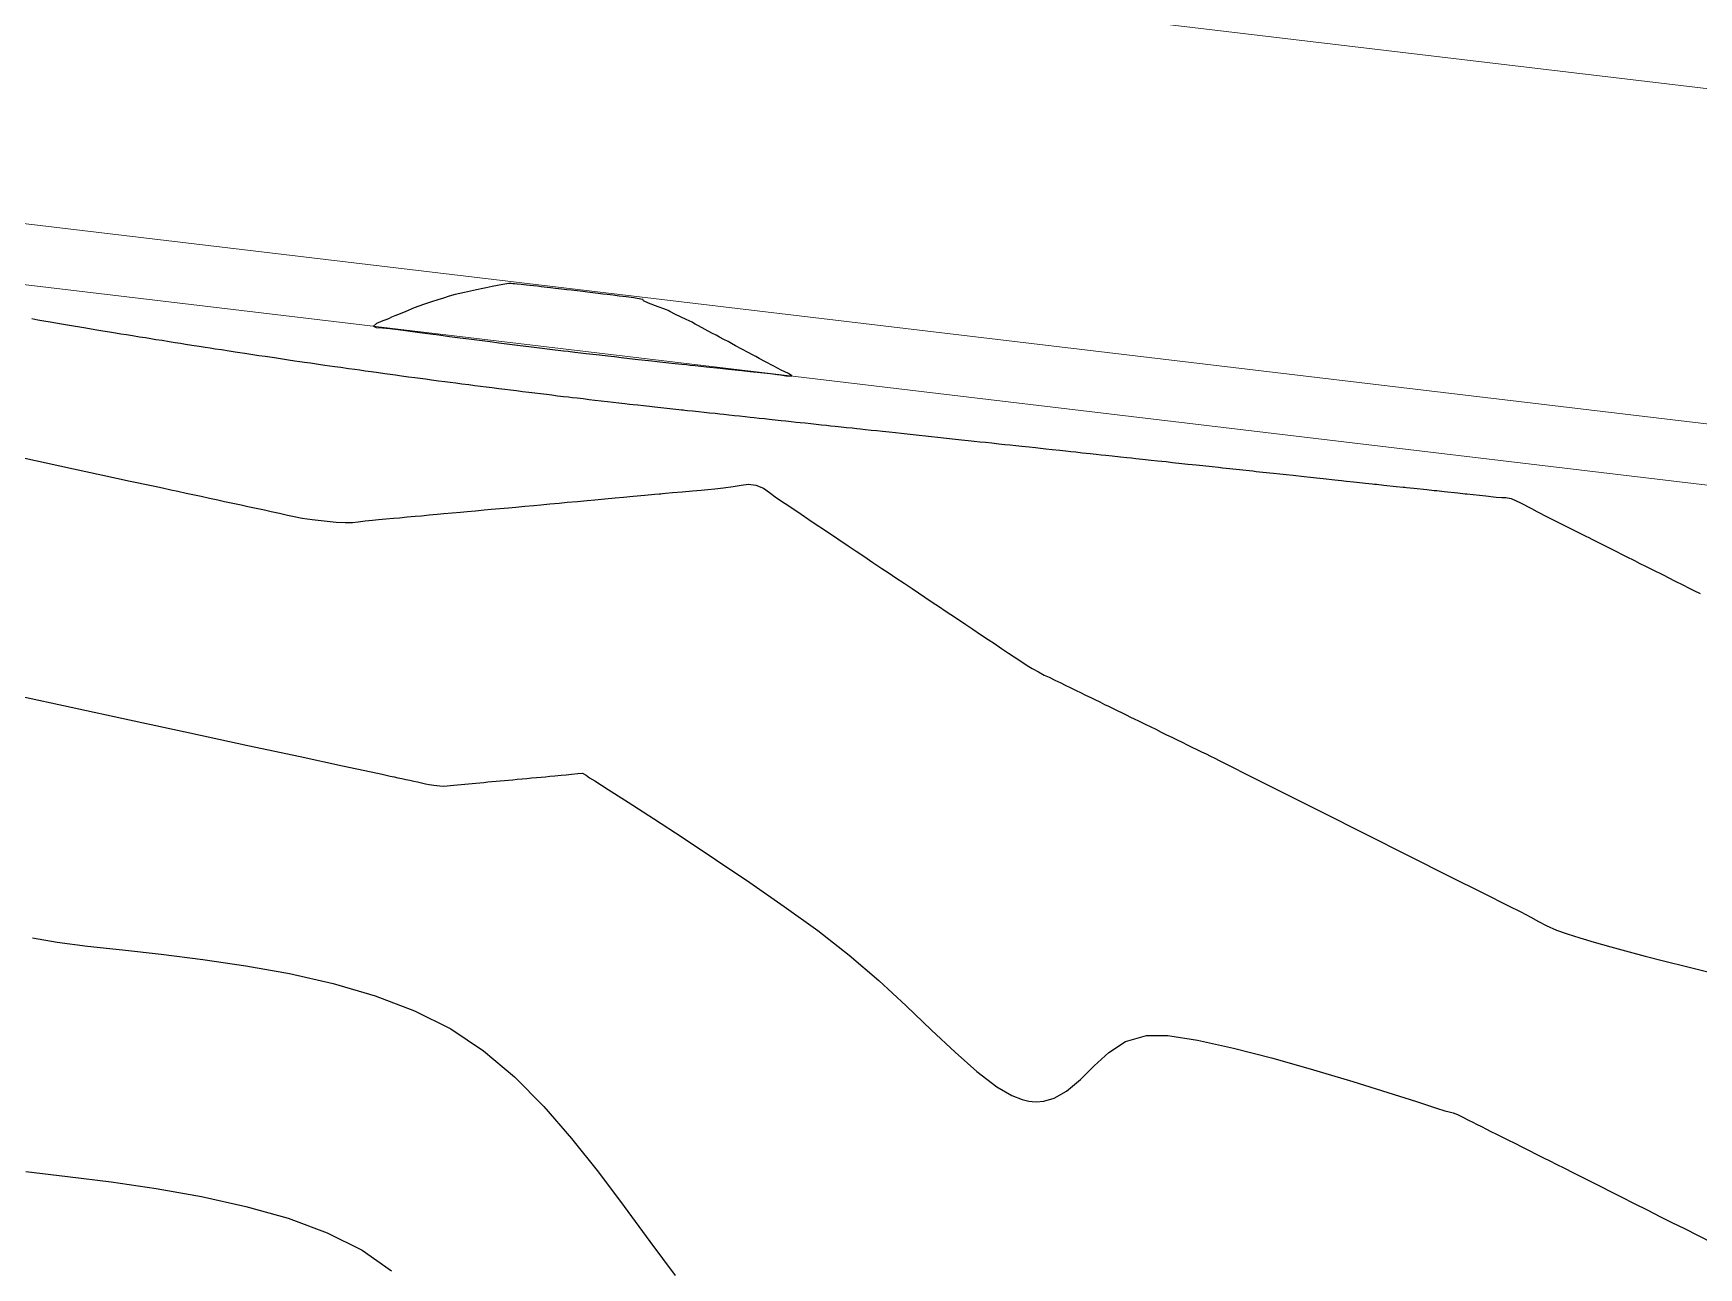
# Model space of a CAD drawing. Header units: millimetres. Extents: x 340454 to 342791, y 6993867 to 6995092.
# Drawn here: x 341391.1 to 341446.2, y 6994472.5 to 6994513.3 of the extents above; entities that cross this region are included whole.
import ezdxf

# ---------------------------------------------------------------- set-up
doc = ezdxf.new("R2010")
doc.units = ezdxf.units.MM
doc.header["$LTSCALE"] = 10
for name, color, linetype in [('T-HM-CURVA_INTERMEDIARIA', 45, 'Continuous'), ('T-HM-CURVA_MESTRA', 20, 'Continuous'), ('URB-Calçadas', 2, 'Continuous'), ('URB-Quadras', 3, 'Continuous')]:
    doc.layers.add(name, color=color, linetype=linetype)

msp = doc.modelspace()

# ---------------------------------------------------------------- linework, layer by layer
at = {"layer": 'T-HM-CURVA_INTERMEDIARIA', "color": 45, "linetype": 'Continuous', "lineweight": -3, "elevation": 709, "flags": 128}
msp.add_lwpolyline([(341415.828, 6994501.98), (341415.829, 6994501.98), (341415.829, 6994501.98), (341415.83, 6994501.98), (341416.011, 6994501.941), (341416.203, 6994501.94), (341416.09, 6994502.022), (341415.846, 6994502.131), (341415.606, 6994502.26), (341415.311, 6994502.419), (341415.125, 6994502.518), (341415.012, 6994502.579), (341414.9, 6994502.639), (341414.759, 6994502.715), (341414.546, 6994502.829), (341414.342, 6994502.939), (341414.203, 6994503.013), (341414.092, 6994503.073), (341413.953, 6994503.147), (341413.813, 6994503.223), (341413.701, 6994503.283), (341413.559, 6994503.359), (341413.342, 6994503.476), (341413.118, 6994503.596), (341413.007, 6994503.656), (341412.954, 6994503.684), (341412.902, 6994503.712), (341412.707, 6994503.807), (341412.359, 6994503.976), (341412.164, 6994504.072), (341412.108, 6994504.099), (341412.056, 6994504.124), (341411.965, 6994504.159), (341411.786, 6994504.228), (341411.465, 6994504.351), (341411.292, 6994504.418), (341411.272, 6994504.471), (341411.214, 6994504.482), (341411.155, 6994504.492), (341411.093, 6994504.501), (341410.973, 6994504.517), (341410.722, 6994504.55), (341410.49, 6994504.58), (341410.296, 6994504.605), (341410.101, 6994504.629), (341409.948, 6994504.648), (341409.802, 6994504.665), (341409.622, 6994504.687), (341409.445, 6994504.709), (341409.296, 6994504.727), (341409.109, 6994504.749), (341408.919, 6994504.772), (341408.764, 6994504.79), (341408.587, 6994504.811), (341408.384, 6994504.834), (341408.217, 6994504.854), (341408.116, 6994504.866), (341408.012, 6994504.877), (341407.908, 6994504.889), (341407.787, 6994504.903), (341407.656, 6994504.917), (341407.542, 6994504.93), (341407.428, 6994504.942), (341407.252, 6994504.961), (341407.121, 6994504.975), (341407.036, 6994504.984), (341406.976, 6994504.989), (341406.919, 6994504.993), (341406.849, 6994504.997), (341406.65, 6994504.96), (341406.298, 6994504.894), (341406.1, 6994504.856), (341406.04, 6994504.843), (341405.98, 6994504.83), (341405.772, 6994504.786), (341405.375, 6994504.701), (341405.066, 6994504.631), (341404.874, 6994504.574), (341404.683, 6994504.512), (341404.5, 6994504.458), (341404.283, 6994504.393), (341404.021, 6994504.306), (341403.718, 6994504.19), (341403.438, 6994504.075), (341403.25, 6994503.997), (341403.075, 6994503.927), (341402.963, 6994503.881), (341402.886, 6994503.844), (341402.81, 6994503.806), (341402.676, 6994503.761), (341402.466, 6994503.678), (341402.364, 6994503.588), (341402.458, 6994503.539), (341402.666, 6994503.528), (341402.914, 6994503.512), (341403.181, 6994503.475), (341403.503, 6994503.431), (341403.898, 6994503.378), (341404.251, 6994503.331), (341404.531, 6994503.294), (341404.885, 6994503.247), (341405.238, 6994503.201), (341405.519, 6994503.165), (341405.873, 6994503.119), (341406.226, 6994503.074), (341406.508, 6994503.038), (341406.862, 6994502.994), (341407.22, 6994502.949), (341407.505, 6994502.914), (341407.853, 6994502.871), (341408.289, 6994502.818), (341408.654, 6994502.774), (341408.81, 6994502.756), (341408.87, 6994502.749), (341409.027, 6994502.73), (341409.398, 6994502.686), (341409.84, 6994502.635), (341410.115, 6994502.603), (341410.334, 6994502.578), (341410.554, 6994502.552), (341410.836, 6994502.521), (341411.122, 6994502.488), (341411.352, 6994502.463), (341411.572, 6994502.438), (341411.833, 6994502.409), (341412.234, 6994502.366), (341412.57, 6994502.329), (341412.722, 6994502.313), (341412.783, 6994502.306), (341412.844, 6994502.3), (341413.011, 6994502.282), (341413.384, 6994502.242), (341413.83, 6994502.194), (341414.108, 6994502.164), (341414.327, 6994502.141), (341414.547, 6994502.117), (341414.828, 6994502.087), (341415.171, 6994502.05), (341415.494, 6994502.016), (341415.733, 6994501.99), (341415.827, 6994501.98), (341415.828, 6994501.98)], close=True, dxfattribs=at)
at = {"layer": 'T-HM-CURVA_INTERMEDIARIA', "color": 45, "linetype": 'Continuous', "lineweight": -3, "flags": 128}
for points, elevation in [([(341391.075, 6994503.834), (341391.274, 6994503.8), (341391.467, 6994503.767), (341391.674, 6994503.731), (341391.863, 6994503.698), (341392.055, 6994503.666), (341392.247, 6994503.633), (341392.443, 6994503.6), (341392.659, 6994503.563), (341392.851, 6994503.531), (341393.036, 6994503.5), (341393.222, 6994503.469), (341393.42, 6994503.436), (341393.644, 6994503.399), (341393.838, 6994503.367), (341394.018, 6994503.337), (341394.198, 6994503.308), (341394.398, 6994503.275), (341394.63, 6994503.237), (341394.826, 6994503.205), (341395.001, 6994503.177), (341395.175, 6994503.149), (341395.377, 6994503.117), (341395.616, 6994503.079), (341395.814, 6994503.047), (341395.984, 6994503.02), (341396.153, 6994502.994), (341396.356, 6994502.962), (341396.603, 6994502.923), (341396.803, 6994502.892), (341396.967, 6994502.866), (341397.132, 6994502.841), (341397.337, 6994502.809), (341397.592, 6994502.77), (341397.792, 6994502.739), (341397.952, 6994502.715), (341398.112, 6994502.691), (341398.318, 6994502.66), (341398.58, 6994502.62), (341398.781, 6994502.59), (341398.936, 6994502.567), (341399.092, 6994502.544), (341399.296, 6994502.513), (341399.563, 6994502.474), (341399.77, 6994502.443), (341399.93, 6994502.42), (341400.089, 6994502.397), (341400.291, 6994502.368), (341400.552, 6994502.33), (341400.76, 6994502.3), (341400.925, 6994502.276), (341401.09, 6994502.253), (341401.293, 6994502.224), (341401.545, 6994502.188), (341401.751, 6994502.159), (341401.921, 6994502.136), (341402.091, 6994502.112), (341402.292, 6994502.084), (341402.537, 6994502.05), (341402.741, 6994502.022), (341402.917, 6994501.998), (341403.092, 6994501.974), (341403.291, 6994501.947), (341403.53, 6994501.915), (341403.732, 6994501.887), (341403.913, 6994501.863), (341404.093, 6994501.839), (341404.291, 6994501.813), (341404.523, 6994501.782), (341404.724, 6994501.756), (341404.909, 6994501.731), (341405.094, 6994501.708), (341405.291, 6994501.682), (341405.516, 6994501.653), (341405.716, 6994501.627), (341405.906, 6994501.603), (341406.096, 6994501.579), (341406.291, 6994501.554), (341406.51, 6994501.526), (341406.708, 6994501.501), (341406.903, 6994501.477), (341407.098, 6994501.453), (341407.293, 6994501.429), (341407.506, 6994501.403), (341407.7, 6994501.379), (341407.893, 6994501.355), (341408.085, 6994501.332), (341408.265, 6994501.311), (341408.458, 6994501.287), (341408.656, 6994501.263), (341408.816, 6994501.245), (341408.943, 6994501.23), (341409.102, 6994501.211), (341409.3, 6994501.188), (341409.496, 6994501.165), (341409.686, 6994501.142), (341409.896, 6994501.118), (341410.105, 6994501.094), (341410.295, 6994501.073), (341410.487, 6994501.051), (341410.68, 6994501.029), (341410.833, 6994501.011), (341410.955, 6994500.998), (341411.109, 6994500.981), (341411.301, 6994500.959), (341411.492, 6994500.938), (341411.674, 6994500.918), (341411.869, 6994500.897), (341412.064, 6994500.876), (341412.265, 6994500.854), (341412.461, 6994500.832), (341412.558, 6994500.822), (341412.613, 6994500.816), (341412.668, 6994500.81), (341412.747, 6994500.802), (341412.915, 6994500.784), (341413.117, 6994500.762), (341413.301, 6994500.742), (341413.475, 6994500.724), (341413.662, 6994500.704), (341413.826, 6994500.686), (341413.956, 6994500.672), (341414.121, 6994500.654), (341414.304, 6994500.635), (341414.471, 6994500.617), (341414.657, 6994500.597), (341414.824, 6994500.579), (341414.957, 6994500.565), (341415.124, 6994500.547), (341415.301, 6994500.528), (341415.457, 6994500.511), (341415.651, 6994500.49), (341415.847, 6994500.469), (341416.006, 6994500.452), (341416.183, 6994500.433), (341416.348, 6994500.416), (341416.48, 6994500.402), (341416.645, 6994500.384), (341416.833, 6994500.364), (341417.005, 6994500.345), (341417.189, 6994500.326), (341417.35, 6994500.308), (341417.478, 6994500.295), (341417.64, 6994500.277), (341417.83, 6994500.257), (341418.01, 6994500.238), (341418.196, 6994500.218), (341418.353, 6994500.201), (341418.477, 6994500.187), (341418.634, 6994500.171), (341418.826, 6994500.15), (341419.015, 6994500.13), (341419.204, 6994500.11), (341419.416, 6994500.087), (341419.628, 6994500.064), (341419.823, 6994500.043), (341420.022, 6994500.022), (341420.212, 6994500.001), (341420.418, 6994499.979), (341420.623, 6994499.958), (341420.82, 6994499.936), (341421.029, 6994499.914), (341421.222, 6994499.893), (341421.42, 6994499.872), (341421.617, 6994499.851), (341421.817, 6994499.829), (341422.037, 6994499.806), (341422.233, 6994499.785), (341422.422, 6994499.765), (341422.612, 6994499.744), (341422.815, 6994499.723), (341423.047, 6994499.698), (341423.245, 6994499.676), (341423.425, 6994499.657), (341423.606, 6994499.638), (341423.812, 6994499.616), (341424.055, 6994499.59), (341424.256, 6994499.568), (341424.428, 6994499.55), (341424.6, 6994499.531), (341424.807, 6994499.509), (341425.06, 6994499.482), (341425.263, 6994499.46), (341425.429, 6994499.442), (341425.595, 6994499.425), (341425.805, 6994499.402), (341426.068, 6994499.374), (341426.271, 6994499.352), (341426.43, 6994499.335), (341426.589, 6994499.318), (341426.801, 6994499.295), (341427.076, 6994499.266), (341427.28, 6994499.244), (341427.432, 6994499.228), (341427.583, 6994499.211), (341427.797, 6994499.189), (341428.085, 6994499.158), (341428.29, 6994499.136), (341428.434, 6994499.12), (341428.578, 6994499.105), (341428.793, 6994499.082), (341429.094, 6994499.049), (341429.301, 6994499.027), (341429.437, 6994499.013), (341429.572, 6994498.998), (341429.789, 6994498.975), (341430.104, 6994498.941), (341430.313, 6994498.919), (341430.44, 6994498.905), (341430.567, 6994498.892), (341430.785, 6994498.868), (341431.115, 6994498.833), (341431.326, 6994498.81), (341431.444, 6994498.798), (341431.561, 6994498.785), (341431.782, 6994498.761), (341432.127, 6994498.724), (341432.341, 6994498.701), (341432.448, 6994498.69), (341432.555, 6994498.678), (341432.779, 6994498.654), (341433.14, 6994498.616), (341433.357, 6994498.593), (341433.453, 6994498.582), (341433.55, 6994498.572), (341433.777, 6994498.548), (341434.155, 6994498.507), (341434.374, 6994498.483), (341434.459, 6994498.474), (341434.544, 6994498.465), (341434.775, 6994498.441), (341435.17, 6994498.398), (341435.394, 6994498.374), (341435.466, 6994498.366), (341435.538, 6994498.359), (341435.774, 6994498.333), (341436.186, 6994498.289), (341436.416, 6994498.265), (341436.474, 6994498.258), (341436.533, 6994498.252), (341436.774, 6994498.226), (341437.204, 6994498.18), (341437.44, 6994498.155), (341437.527, 6994498.146), (341437.774, 6994498.119), (341438.224, 6994498.071), (341438.467, 6994498.045), (341438.522, 6994498.039), (341438.728, 6994498.017), (341439.148, 6994497.972), (341439.497, 6994497.934), (341439.676, 6994497.924), (341439.819, 6994497.917), (341439.99, 6994497.882), (341440.302, 6994497.744), (341440.663, 6994497.553), (341440.839, 6994497.455), (341440.9, 6994497.425), (341441.138, 6994497.305), (341441.66, 6994497.043), (341442.192, 6994496.775), (341442.459, 6994496.642), (341442.556, 6994496.593), (341442.653, 6994496.544), (341442.876, 6994496.432), (341443.322, 6994496.208), (341443.788, 6994495.973), (341444.069, 6994495.832), (341444.249, 6994495.742), (341444.429, 6994495.652), (341444.654, 6994495.538), (341445.014, 6994495.358), (341445.391, 6994495.168), (341445.668, 6994495.029), (341445.872, 6994494.926), (341446.034, 6994494.845), (341446.238, 6994494.743)], 708), ([(341390.841, 6994499.216), (341391.544, 6994499.065), (341392.45, 6994498.869), (341393.422, 6994498.659), (341394.327, 6994498.464), (341395.029, 6994498.313), (341395.391, 6994498.235), (341395.671, 6994498.174), (341395.893, 6994498.127), (341396.171, 6994498.066), (341396.449, 6994498.006), (341396.67, 6994497.959), (341396.948, 6994497.899), (341397.225, 6994497.839), (341397.445, 6994497.792), (341397.721, 6994497.732), (341397.997, 6994497.673), (341398.215, 6994497.625), (341398.49, 6994497.566), (341398.764, 6994497.507), (341398.982, 6994497.46), (341399.255, 6994497.401), (341399.526, 6994497.338), (341399.741, 6994497.288), (341400.014, 6994497.237), (341400.338, 6994497.191), (341400.741, 6994497.143), (341401.136, 6994497.104), (341401.434, 6994497.088), (341401.671, 6994497.096), (341401.859, 6994497.12), (341402.096, 6994497.148), (341402.336, 6994497.17), (341402.533, 6994497.188), (341402.779, 6994497.211), (341403.028, 6994497.234), (341403.231, 6994497.252), (341403.485, 6994497.276), (341403.742, 6994497.299), (341403.951, 6994497.318), (341404.215, 6994497.343), (341404.479, 6994497.367), (341404.696, 6994497.387), (341404.967, 6994497.412), (341405.241, 6994497.437), (341405.464, 6994497.457), (341405.745, 6994497.483), (341406.027, 6994497.509), (341406.257, 6994497.53), (341406.547, 6994497.556), (341406.838, 6994497.583), (341407.077, 6994497.605), (341407.374, 6994497.632), (341407.669, 6994497.659), (341407.902, 6994497.681), (341408.197, 6994497.708), (341408.506, 6994497.736), (341408.775, 6994497.761), (341409.11, 6994497.791), (341409.435, 6994497.821), (341409.693, 6994497.845), (341410.019, 6994497.875), (341410.356, 6994497.906), (341410.633, 6994497.931), (341410.956, 6994497.961), (341411.344, 6994497.996), (341411.669, 6994498.026), (341411.814, 6994498.039), (341411.868, 6994498.044), (341411.922, 6994498.049), (341412.022, 6994498.058), (341412.261, 6994498.08), (341412.579, 6994498.109), (341412.919, 6994498.141), (341413.202, 6994498.167), (341413.428, 6994498.187), (341413.657, 6994498.208), (341413.948, 6994498.235), (341414.261, 6994498.279), (341414.527, 6994498.329), (341414.77, 6994498.356), (341415.012, 6994498.332), (341415.271, 6994498.23), (341415.462, 6994498.085), (341415.701, 6994497.905), (341415.979, 6994497.722), (341416.397, 6994497.442), (341416.879, 6994497.118), (341417.348, 6994496.803), (341417.727, 6994496.549), (341418.06, 6994496.326), (341418.326, 6994496.148), (341418.582, 6994495.977), (341418.884, 6994495.775), (341419.181, 6994495.576), (341419.418, 6994495.418), (341419.646, 6994495.265), (341419.917, 6994495.084), (341420.183, 6994494.906), (341420.396, 6994494.764), (341420.601, 6994494.627), (341420.845, 6994494.463), (341421.085, 6994494.303), (341421.277, 6994494.174), (341421.462, 6994494.051), (341421.683, 6994493.903), (341421.962, 6994493.716), (341422.184, 6994493.567), (341422.443, 6994493.394), (341422.697, 6994493.224), (341422.9, 6994493.088), (341423.137, 6994492.93), (341423.37, 6994492.772), (341423.556, 6994492.646), (341423.772, 6994492.505), (341423.984, 6994492.37), (341424.155, 6994492.265), (341424.355, 6994492.152), (341424.552, 6994492.05), (341424.712, 6994491.974), (341424.904, 6994491.883), (341425.093, 6994491.791), (341425.243, 6994491.718), (341425.424, 6994491.629), (341425.602, 6994491.542), (341425.745, 6994491.472), (341425.917, 6994491.388), (341426.087, 6994491.305), (341426.222, 6994491.239), (341426.385, 6994491.159), (341426.547, 6994491.08), (341426.676, 6994491.017), (341426.831, 6994490.941), (341426.985, 6994490.865), (341427.108, 6994490.805), (341427.256, 6994490.733), (341427.403, 6994490.661), (341427.52, 6994490.604), (341427.661, 6994490.535), (341427.801, 6994490.466), (341427.913, 6994490.411), (341428.048, 6994490.345), (341428.235, 6994490.254), (341428.417, 6994490.165), (341428.597, 6994490.077), (341428.771, 6994489.992), (341428.943, 6994489.908), (341429.11, 6994489.826), (341429.274, 6994489.745), (341429.434, 6994489.667), (341429.592, 6994489.59), (341429.746, 6994489.515), (341429.899, 6994489.44), (341430.044, 6994489.369), (341430.187, 6994489.298), (341430.329, 6994489.226), (341430.624, 6994489.078), (341431.363, 6994488.707), (341432.438, 6994488.167), (341433.742, 6994487.512), (341435.166, 6994486.796), (341436.602, 6994486.075), (341437.942, 6994485.402), (341439.078, 6994484.831), (341439.902, 6994484.417), (341440.306, 6994484.214), (341440.637, 6994484.04), (341440.892, 6994483.898), (341441.15, 6994483.766), (341441.491, 6994483.618), (341441.847, 6994483.488), (341442.262, 6994483.355), (341442.739, 6994483.215), (341443.281, 6994483.063), (341443.889, 6994482.895), (341444.425, 6994482.752), (341445.077, 6994482.586), (341445.785, 6994482.409), (341446.494, 6994482.234)], 707), ([(341390.637, 6994491.36), (341392.374, 6994490.985), (341394.303, 6994490.569), (341396.294, 6994490.139), (341398.217, 6994489.724), (341399.945, 6994489.351), (341401.346, 6994489.049), (341402.292, 6994488.845), (341402.653, 6994488.767), (341402.785, 6994488.738), (341402.916, 6994488.71), (341403.048, 6994488.682), (341403.179, 6994488.653), (341403.309, 6994488.625), (341403.44, 6994488.597), (341403.57, 6994488.569), (341403.699, 6994488.541), (341403.829, 6994488.513), (341403.957, 6994488.485), (341404.085, 6994488.456), (341404.214, 6994488.43), (341404.364, 6994488.41), (341404.559, 6994488.389), (341404.693, 6994488.379), (341404.805, 6994488.387), (341404.917, 6994488.4), (341405.03, 6994488.41), (341405.148, 6994488.421), (341405.265, 6994488.432), (341405.386, 6994488.443), (341405.507, 6994488.454), (341405.632, 6994488.465), (341405.757, 6994488.477), (341405.886, 6994488.489), (341406.015, 6994488.501), (341406.149, 6994488.513), (341406.282, 6994488.525), (341406.42, 6994488.538), (341406.557, 6994488.55), (341406.699, 6994488.563), (341406.838, 6994488.576), (341406.977, 6994488.589), (341407.122, 6994488.602), (341407.285, 6994488.617), (341407.438, 6994488.631), (341407.592, 6994488.645), (341407.755, 6994488.66), (341407.908, 6994488.674), (341408.053, 6994488.687), (341408.198, 6994488.701), (341408.369, 6994488.716), (341408.571, 6994488.735), (341408.745, 6994488.751), (341408.919, 6994488.767), (341409.121, 6994488.797), (341409.278, 6994488.8), (341409.397, 6994488.74), (341409.51, 6994488.655), (341409.685, 6994488.546), (341410.124, 6994488.269), (341410.785, 6994487.848), (341411.627, 6994487.307), (341412.607, 6994486.668), (341413.682, 6994485.955), (341414.811, 6994485.191), (341415.951, 6994484.4), (341417.06, 6994483.605), (341418.103, 6994482.791), (341419.076, 6994481.949), (341419.982, 6994481.112), (341420.823, 6994480.31), (341421.602, 6994479.575), (341422.321, 6994478.94), (341422.984, 6994478.436), (341423.475, 6994478.148), (341423.821, 6994478.01), (341424.042, 6994477.959), (341424.149, 6994477.947), (341424.283, 6994477.942), (341424.535, 6994477.962), (341424.878, 6994478.057), (341425.285, 6994478.285), (341425.746, 6994478.679), (341426.196, 6994479.131), (341426.68, 6994479.571), (341427.242, 6994479.928), (341427.927, 6994480.133), (341428.631, 6994480.125), (341429.618, 6994479.974), (341430.807, 6994479.714), (341432.114, 6994479.378), (341433.456, 6994478.999), (341434.75, 6994478.612), (341435.914, 6994478.248), (341436.864, 6994477.943), (341437.517, 6994477.729), (341437.791, 6994477.641), (341437.945, 6994477.601), (341438.068, 6994477.568), (341438.21, 6994477.518), (341438.396, 6994477.431), (341438.577, 6994477.333), (341438.718, 6994477.262), (341438.845, 6994477.198), (341439.004, 6994477.119), (341439.169, 6994477.036), (341439.32, 6994476.96), (341439.508, 6994476.865), (341439.704, 6994476.767), (341439.883, 6994476.677), (341440.106, 6994476.565), (341440.342, 6994476.446), (341440.562, 6994476.335), (341440.837, 6994476.197), (341441.06, 6994476.086), (341441.264, 6994475.983), (341441.483, 6994475.873), (341441.752, 6994475.738), (341442.034, 6994475.596), (341442.297, 6994475.464), (341442.582, 6994475.32), (341442.93, 6994475.145), (341443.299, 6994474.96), (341443.652, 6994474.783), (341444.038, 6994474.589), (341444.506, 6994474.354), (341444.91, 6994474.15), (341445.304, 6994473.952), (341445.717, 6994473.745), (341446.179, 6994473.513), (341446.719, 6994473.241)], 706), ([(341390.876, 6994475.632), (341392.246, 6994475.469), (341393.694, 6994475.286), (341395.184, 6994475.068), (341396.679, 6994474.804), (341398.144, 6994474.481), (341399.542, 6994474.087), (341400.839, 6994473.609), (341401.999, 6994473.035), (341402.969, 6994472.352)], 704)]:
    msp.add_lwpolyline(points, dxfattribs=dict(at, elevation=elevation))
at = {"layer": 'T-HM-CURVA_MESTRA', "color": 20, "linetype": 'Continuous', "lineweight": -3, "elevation": 705, "flags": 128}
msp.add_lwpolyline([(341391.092, 6994483.361), (341391.905, 6994483.218), (341392.907, 6994483.089), (341394.067, 6994482.958), (341395.35, 6994482.815), (341396.721, 6994482.645), (341398.148, 6994482.436), (341399.596, 6994482.175), (341401.031, 6994481.849), (341402.42, 6994481.445), (341403.728, 6994480.951), (341404.922, 6994480.353), (341406.01, 6994479.622), (341407.033, 6994478.758), (341407.999, 6994477.785), (341408.919, 6994476.729), (341409.804, 6994475.616), (341410.663, 6994474.472), (341411.508, 6994473.323), (341412.348, 6994472.195)], dxfattribs=at)
at = {"layer": 'URB-Calçadas', "lineweight": 0}
msp.add_lwpolyline([(341462.148, 6994583.263), (341455.773, 6994517.546, -0.469604), (341447.481, 6994511.319), (341447.481, 6994511.319), (341323.425, 6994526.082, 2.505871), (341322.711, 6994515.09), (341446.721, 6994500.318, -0.457908), (341453.358, 6994492.643), (341448.538, 6994442.956, -0.398793), (341439.073, 6994435.65), (341439.073, 6994435.65, -0.034561), (341322.289, 6994451.995, -0.062194), (341256.159, 6994486.217), (341063.331, 6994608.261), (340993.59, 6994654.346), (340972.95, 6994673.775), (340891.463, 6994782.889, -0.419832), (340892.118, 6994787.121), (340913.215, 6994802.257)], format="xyb", dxfattribs=at)
at = {"layer": 'URB-Quadras', "color": 252, "lineweight": 0}
msp.add_lwpolyline([(341314.966, 6994511.233, 0.224514), (341323.331, 6994513.002), (341446.484, 6994498.332, -0.407826), (341450.869, 6994492.884), (341445.987, 6994442.551, -0.333229), (341440.703, 6994438.544, -0.033289), (341328.539, 6994453.761, 0.054917), (341317.193, 6994485.839, -0.039219), (341316.129, 6994490.762, -0.006575), (341315.526, 6994503.486, 0.042663)], format="xyb", close=True, dxfattribs=at)

doc.saveas('drawing.dxf')
